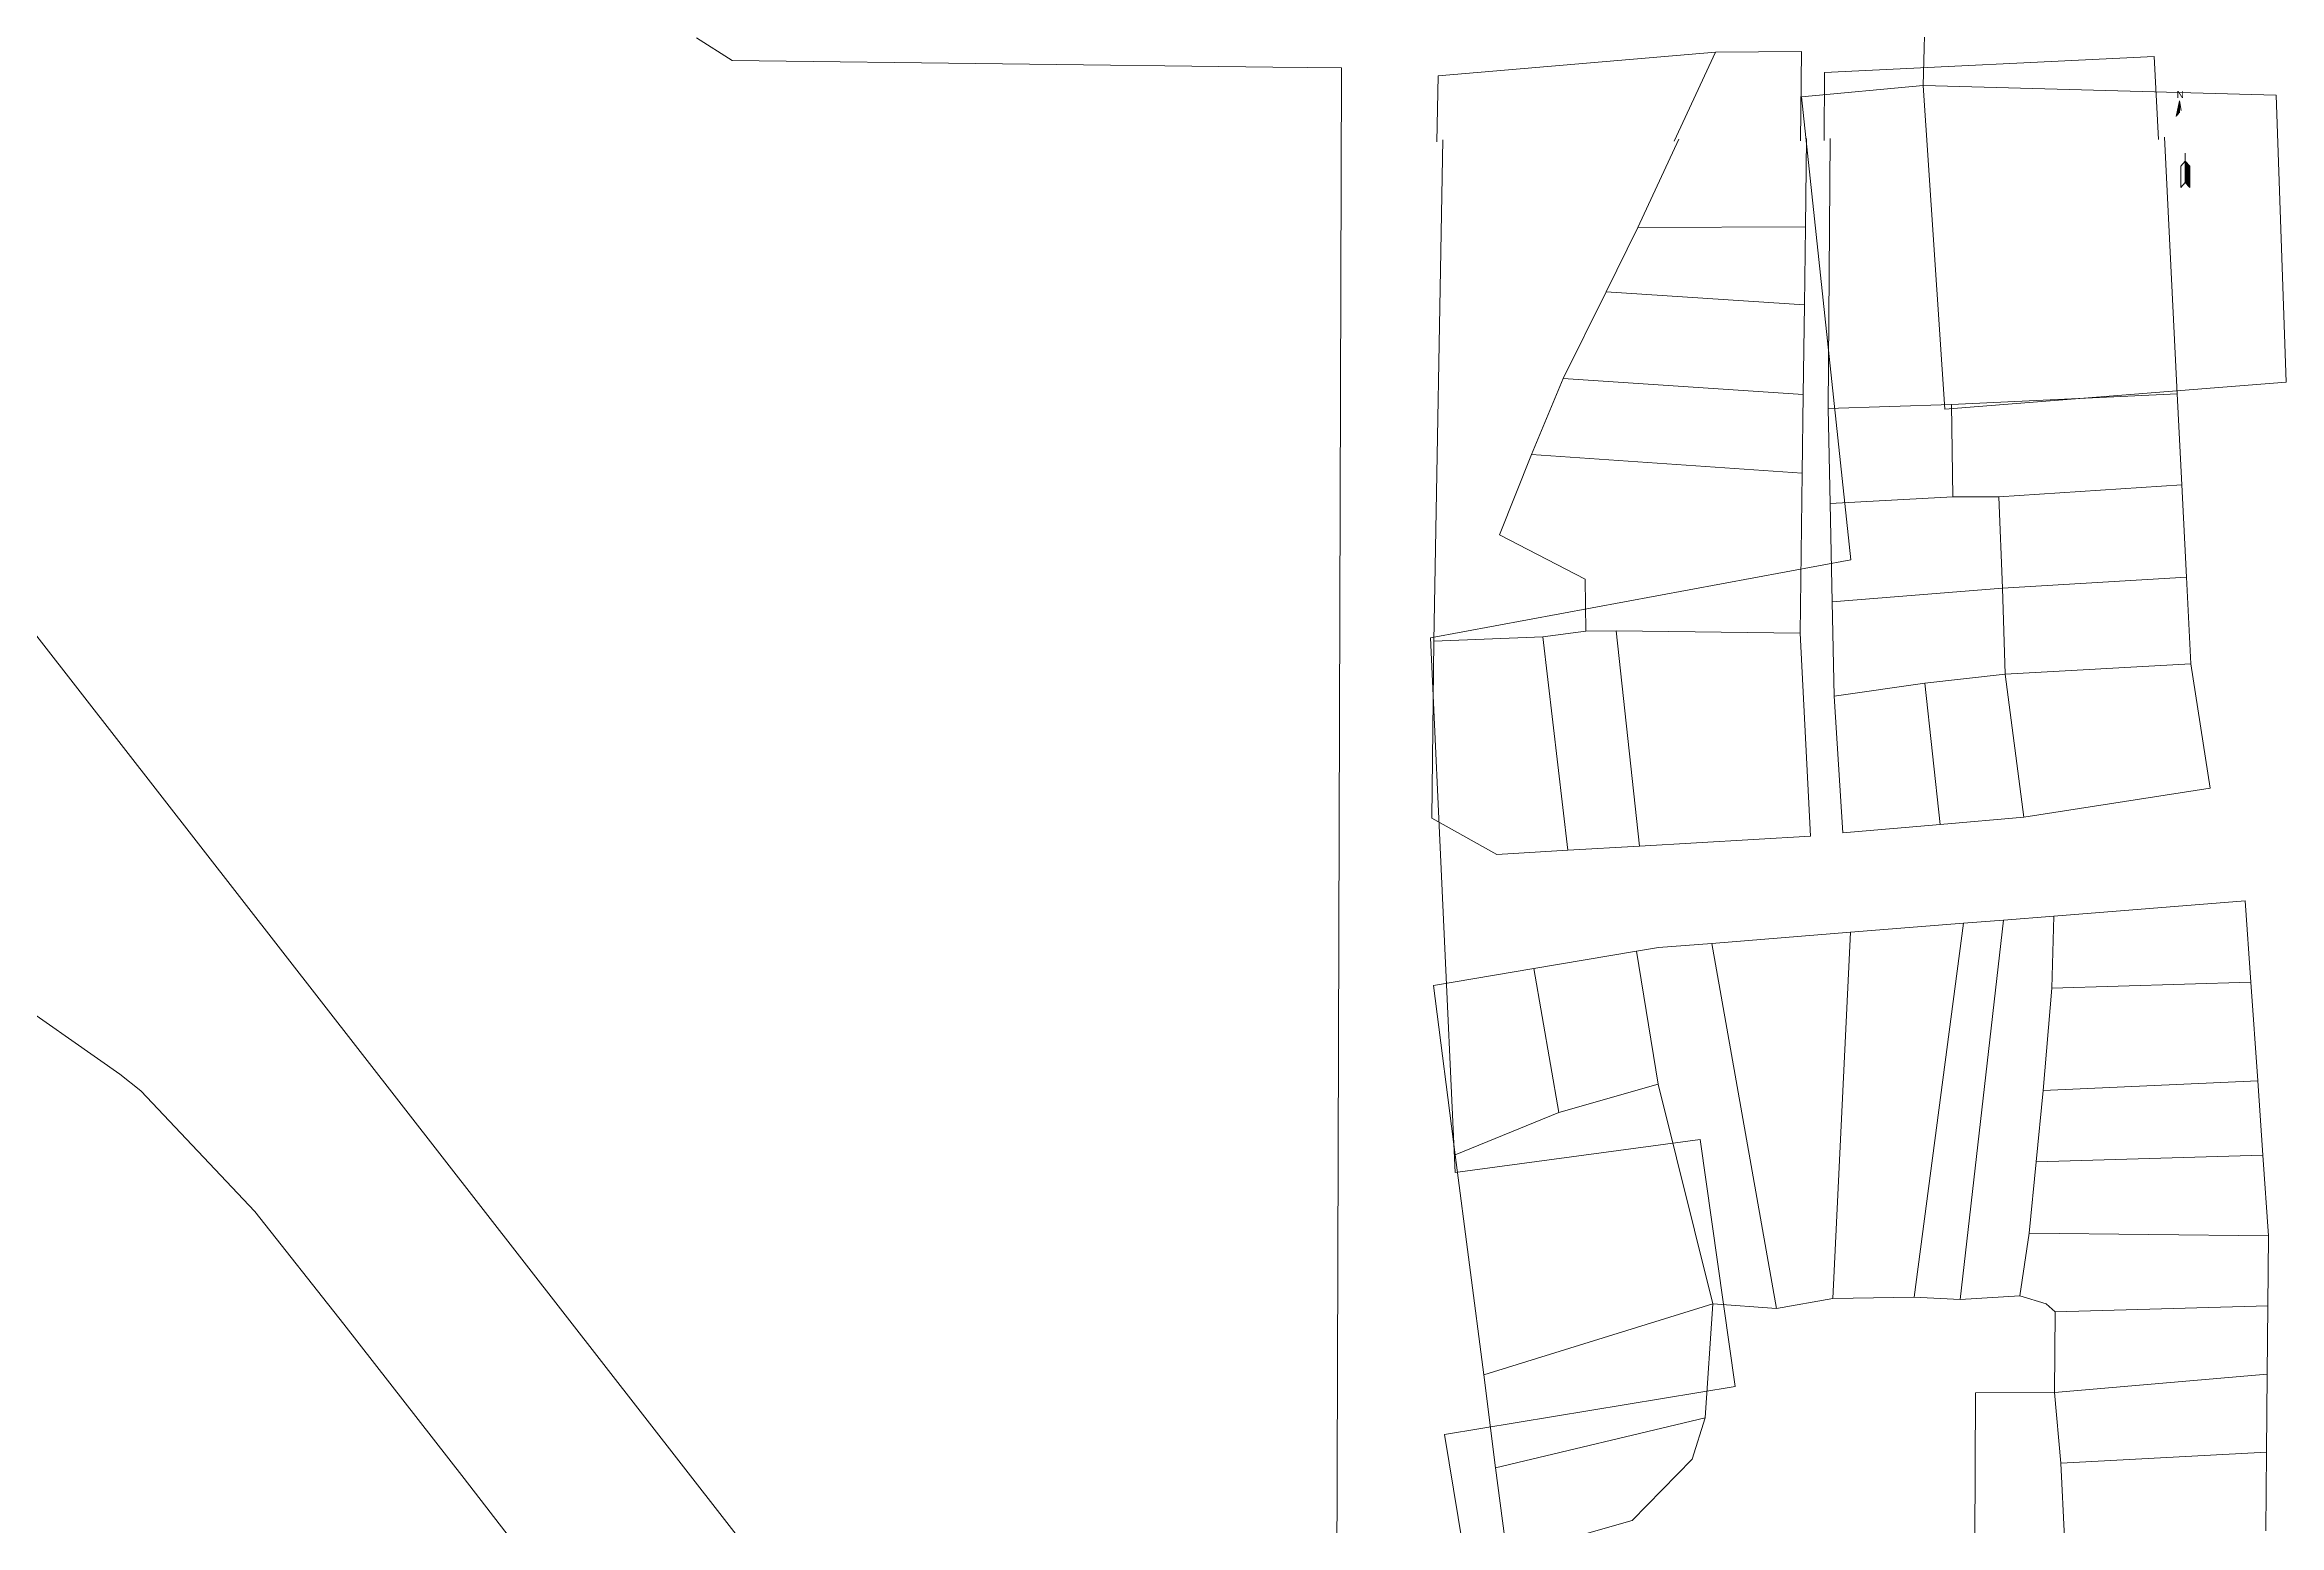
# Model space of a CAD drawing. Header units: millimetres. Extents: x 1956 to 626126, y 2654 to 1331070.
# Drawn here: x 624654.7 to 624925.6, y 1329920.4 to 1330099.9 of the extents above; entities that cross this region are included whole.
import ezdxf

# ---------------------------------------------------------------- set-up
doc = ezdxf.new("R2010")
doc.units = ezdxf.units.MM
doc.styles.add('Style-CHAR_FAST_FONT', font='CHAR_FAST_FONT.shx')

msp = doc.modelspace()

# ---------------------------------------------------------------- linework, layer by layer
at = {"color": 1, "lineweight": 0}
for p, q in [((624886.72, 1330244.3), (624882.4, 1330095)), ((624823.59, 1330096.17), (624857.24, 1330099.06)), ((624852.23, 1330088.25), (624857.24, 1330099.06)), ((624857.24, 1330099.06), (624867.68, 1330099.12)), ((624867.68, 1330099.12), (624867.55, 1330088.3)), ((624823.45, 1330088.17), (624823.59, 1330096.17)), ((624870.4, 1330088.31), (624870.45, 1330096.56)), ((624870.45, 1330096.56), (624910.42, 1330098.5)), ((624910.42, 1330098.5), (624910.93, 1330088.44)), ((624601.24, 1330095.56), (624823.66, 1329809.92)), ((624867.68, 1330093.64), (624882.4, 1330095)), ((624873.66, 1330037.49), (624867.68, 1330093.64)), ((624882.4, 1330095), (624925.21, 1330093.83)), ((624885.03, 1330055.74), (624882.4, 1330095)), ((624925.21, 1330093.83), (624926.43, 1330059.03)), ((624913.11, 1330091.22), (624913.48, 1330093.12)), ((624913.43, 1330092.6), (624913.18, 1330091.31)), ((624913.43, 1330092.33), (624913.25, 1330091.4)), ((624913.38, 1330091.81), (624913.32, 1330091.49)), ((624913.35, 1330091.54), (624913.38, 1330091.81)), ((624913.38, 1330091.81), (624913.43, 1330092.33)), ((624913.38, 1330091.57), (624913.38, 1330091.81)), ((624913.43, 1330092.6), (624913.48, 1330093.12)), ((624913.43, 1330092.33), (624913.43, 1330092.6)), ((624913.43, 1330091.63), (624913.43, 1330092.33)), ((624913.48, 1330093.12), (624913.7, 1330091.98)), ((624913.48, 1330091.7), (624913.48, 1330093.12)), ((624823.08, 1330027.61), (624824.16, 1330088.4)), ((624847.83, 1330077.8), (624852.8, 1330088.5)), ((624868.26, 1330088.56), (624868.13, 1330077.85)), ((624870.91, 1330055.84), (624871.12, 1330088.57)), ((624911.66, 1330088.72), (624913.22, 1330057.61)), ((624914.2, 1330085.83), (624913.64, 1330085.23)), ((624914.2, 1330083.22), (624914.2, 1330086.78)), ((624914.76, 1330085.23), (624914.2, 1330085.83)), ((624914.25, 1330085.71), (624914.25, 1330083.23)), ((624914.71, 1330085.22), (624914.3, 1330085.65)), ((624914.3, 1330085.65), (624914.3, 1330083.25)), ((624914.66, 1330085.2), (624914.35, 1330085.53)), ((624914.35, 1330085.53), (624914.35, 1330083.27)), ((624914.61, 1330085.18), (624914.4, 1330085.4)), ((624914.4, 1330085.4), (624914.4, 1330083.28)), ((624913.64, 1330085.23), (624913.64, 1330082.62)), ((624913.64, 1330082.62), (624914.2, 1330083.22)), ((624914.2, 1330083.22), (624914.76, 1330082.62)), ((624914.25, 1330083.23), (624914.71, 1330082.74)), ((624914.3, 1330083.25), (624914.66, 1330082.87)), ((624914.35, 1330083.27), (624914.61, 1330083)), ((624914.4, 1330083.28), (624914.55, 1330083.12)), ((624914.55, 1330085.17), (624914.45, 1330085.27)), ((624914.45, 1330085.27), (624914.45, 1330083.3)), ((624914.45, 1330083.3), (624914.5, 1330083.25)), ((624914.5, 1330083.25), (624914.5, 1330085.15)), ((624914.55, 1330083.12), (624914.55, 1330085.17)), ((624914.61, 1330083), (624914.61, 1330085.18)), ((624914.66, 1330082.87), (624914.66, 1330085.2)), ((624914.71, 1330082.74), (624914.71, 1330085.22)), ((624914.76, 1330082.62), (624914.76, 1330085.23)), ((624847.83, 1330077.8), (624843.96, 1330069.97)), ((624847.83, 1330077.8), (624868.13, 1330077.85)), ((624868.13, 1330077.85), (624868.01, 1330068.4)), ((624843.96, 1330069.97), (624838.78, 1330059.49)), ((624843.96, 1330069.97), (624868.01, 1330068.4)), ((624868.01, 1330068.4), (624867.88, 1330057.53)), ((624834.93, 1330050.24), (624838.78, 1330059.49)), ((624838.78, 1330059.49), (624867.88, 1330057.53)), ((624926.43, 1330059.03), (624885.03, 1330055.74)), ((624867.88, 1330057.53), (624867.76, 1330047.99)), ((624870.91, 1330055.84), (624885.85, 1330056.3)), ((624871.14, 1330044.3), (624870.91, 1330055.84)), ((624913.22, 1330057.61), (624885.85, 1330056.3)), ((624886.03, 1330045.11), (624885.85, 1330056.3)), ((624913.22, 1330057.61), (624913.77, 1330046.57)), ((624834.93, 1330050.24), (624831.03, 1330040.5)), ((624834.93, 1330050.24), (624867.76, 1330047.99)), ((624867.76, 1330047.99), (624867.52, 1330028.61)), ((624871.14, 1330044.3), (624886.03, 1330045.11)), ((624891.57, 1330045.11), (624886.03, 1330045.11)), ((624891.57, 1330045.11), (624913.77, 1330046.57)), ((624891.57, 1330045.11), (624892.05, 1330034.03)), ((624913.77, 1330046.57), (624914.33, 1330035.38)), ((624871.39, 1330032.39), (624871.14, 1330044.3)), ((624831.03, 1330040.5), (624841.45, 1330035.14)), ((624822.67, 1330028.01), (624873.66, 1330037.49)), ((624841.45, 1330035.14), (624841.53, 1330028.84)), ((624892.05, 1330034.03), (624871.39, 1330032.39)), ((624892.05, 1330034.03), (624914.33, 1330035.38)), ((624892.05, 1330034.03), (624892.35, 1330023.62)), ((624914.33, 1330035.38), (624914.86, 1330024.89)), ((624871.62, 1330020.97), (624871.39, 1330032.39)), ((624836.31, 1330028.16), (624841.53, 1330028.84)), ((624841.53, 1330028.84), (624845.2, 1330028.87)), ((624848.03, 1330002.78), (624845.2, 1330028.87)), ((624845.2, 1330028.87), (624867.52, 1330028.61)), ((624867.52, 1330028.61), (624868.74, 1330003.99)), ((624825.67, 1329963.21), (624822.67, 1330028.01)), ((624822.85, 1330006.17), (624823.08, 1330027.61)), ((624823.08, 1330027.61), (624836.31, 1330028.16)), ((624839.34, 1330002.27), (624836.31, 1330028.16)), ((624882.61, 1330022.51), (624892.35, 1330023.62)), ((624892.35, 1330023.62), (624914.86, 1330024.89)), ((624894.62, 1330006.29), (624892.35, 1330023.62)), ((624914.86, 1330024.89), (624917.22, 1330009.81)), ((624871.62, 1330020.97), (624882.61, 1330022.51)), ((624872.69, 1330004.39), (624871.62, 1330020.97)), ((624882.61, 1330022.51), (624884.49, 1330005.41)), ((624917.22, 1330009.81), (624894.62, 1330006.29)), ((624830.74, 1330001.76), (624822.85, 1330006.17)), ((624884.49, 1330005.41), (624872.69, 1330004.39)), ((624894.62, 1330006.29), (624884.49, 1330005.41)), ((624839.34, 1330002.27), (624830.74, 1330001.76)), ((624848.03, 1330002.78), (624839.34, 1330002.27)), ((624868.74, 1330003.99), (624848.03, 1330002.78)), ((624898.27, 1329994.28), (624921.44, 1329996.13)), ((624921.44, 1329996.13), (624922.13, 1329986.29)), ((624873.6, 1329992.32), (624887.32, 1329993.41)), ((624887.32, 1329993.41), (624881.34, 1329948.08)), ((624886.92, 1329947.81), (624892.17, 1329993.79)), ((624887.32, 1329993.41), (624892.17, 1329993.79)), ((624892.17, 1329993.79), (624898.27, 1329994.28)), ((624898, 1329985.53), (624898.27, 1329994.28)), ((624847.66, 1329990.02), (624850.31, 1329990.46)), ((624850.31, 1329990.46), (624856.8, 1329990.98)), ((624856.8, 1329990.98), (624873.6, 1329992.32)), ((624864.62, 1329946.72), (624856.8, 1329990.98)), ((624873.6, 1329992.32), (624871.46, 1329947.91)), ((624663.76, 1329975.13), (624645.38, 1329987.98)), ((624823.05, 1329985.87), (624835.21, 1329987.92)), ((624835.21, 1329987.92), (624847.66, 1329990.02)), ((624835.21, 1329987.92), (624838.24, 1329970.48)), ((624850.28, 1329973.92), (624847.66, 1329990.02)), ((624825.69, 1329965.34), (624823.05, 1329985.87)), ((624896.95, 1329973.12), (624898, 1329985.53)), ((624898, 1329985.53), (624922.13, 1329986.29)), ((624922.13, 1329986.29), (624922.98, 1329974.3)), ((624666.32, 1329973.11), (624663.76, 1329975.13)), ((624922.98, 1329974.3), (624896.95, 1329973.12)), ((624922.98, 1329974.3), (624923.61, 1329965.31)), ((624680.14, 1329958.46), (624666.32, 1329973.11)), ((624838.24, 1329970.48), (624850.28, 1329973.92)), ((624856.9, 1329947.27), (624850.28, 1329973.92)), ((624896.11, 1329964.47), (624896.95, 1329973.12)), ((624825.69, 1329965.34), (624838.24, 1329970.48)), ((624855.36, 1329967.21), (624825.67, 1329963.21)), ((624859.64, 1329937.24), (624855.36, 1329967.21)), ((624829.13, 1329938.66), (624825.69, 1329965.34)), ((624895.25, 1329955.85), (624896.11, 1329964.47)), ((624923.61, 1329965.31), (624896.11, 1329964.47)), ((624923.61, 1329965.31), (624924.3, 1329955.51)), ((624690.91, 1329944.8), (624680.14, 1329958.46)), ((624894.13, 1329948.25), (624895.25, 1329955.85)), ((624895.25, 1329955.85), (624924.3, 1329955.51)), ((624924.3, 1329955.51), (624924.22, 1329947.02)), ((624829.13, 1329938.66), (624856.9, 1329947.27)), ((624855.98, 1329933.43), (624856.9, 1329947.27)), ((624864.62, 1329946.72), (624856.9, 1329947.27)), ((624864.62, 1329946.72), (624871.46, 1329947.91)), ((624881.34, 1329948.08), (624871.46, 1329947.91)), ((624886.92, 1329947.81), (624881.34, 1329948.08)), ((624886.92, 1329947.81), (624894.13, 1329948.25)), ((624897.34, 1329947.25), (624894.13, 1329948.25)), ((624897.34, 1329947.25), (624898.44, 1329946.31)), ((624705.52, 1329926.08), (624690.91, 1329944.8)), ((624898.44, 1329946.31), (624898.34, 1329936.52)), ((624898.44, 1329946.31), (624924.22, 1329947.02)), ((624924.22, 1329947.02), (624924.14, 1329938.76)), ((624824.37, 1329931.43), (624859.64, 1329937.24)), ((624830.58, 1329927.4), (624829.13, 1329938.66)), ((624888.69, 1329918.51), (624888.77, 1329936.49)), ((624888.77, 1329936.49), (624898.34, 1329936.52)), ((624898.34, 1329936.52), (624924.14, 1329938.76)), ((624899.12, 1329927.94), (624898.34, 1329936.52)), ((624924.14, 1329938.76), (624924.04, 1329929.3)), ((624841.62, 1329826.29), (624824.37, 1329931.43)), ((624855.98, 1329933.43), (624830.58, 1329927.4)), ((624855.98, 1329933.43), (624854.41, 1329928.43)), ((624847.13, 1329920.99), (624854.41, 1329928.43)), ((624924.04, 1329929.3), (624899.12, 1329927.94)), ((624924.04, 1329929.3), (624923.95, 1329919.74)), ((624720.39, 1329906.86), (624705.52, 1329926.08)), ((624831.96, 1329916.67), (624830.58, 1329927.4)), ((624899.12, 1329927.94), (624899.57, 1329918.89)), ((624847.13, 1329920.99), (624831.96, 1329916.67))]:
    msp.add_line(p, q, dxfattribs=at)
at = {"color": 1, "lineweight": 0, "ltscale": 0.5}
for p, q in [((624733.67, 1330100.78), (624738.02, 1330098.01)), ((624738.02, 1330098.01), (624803.57, 1330097.23)), ((624803.57, 1330097.23), (624811.89, 1330097.14)), ((624811.89, 1330097.14), (624811.4, 1329939.41)), ((624811.4, 1329939.41), (624811.32, 1329911.15))]:
    msp.add_line(p, q, dxfattribs=at)

# ---------------------------------------------------------------- texts
at = {"color": 1, "lineweight": 0, "style": 'Style-CHAR_FAST_FONT', "width": 1.111178}
msp.add_text('N', height=0.838, rotation=0, dxfattribs=at).set_placement((624913.13, 1330093.5))

doc.saveas('drawing.dxf')
